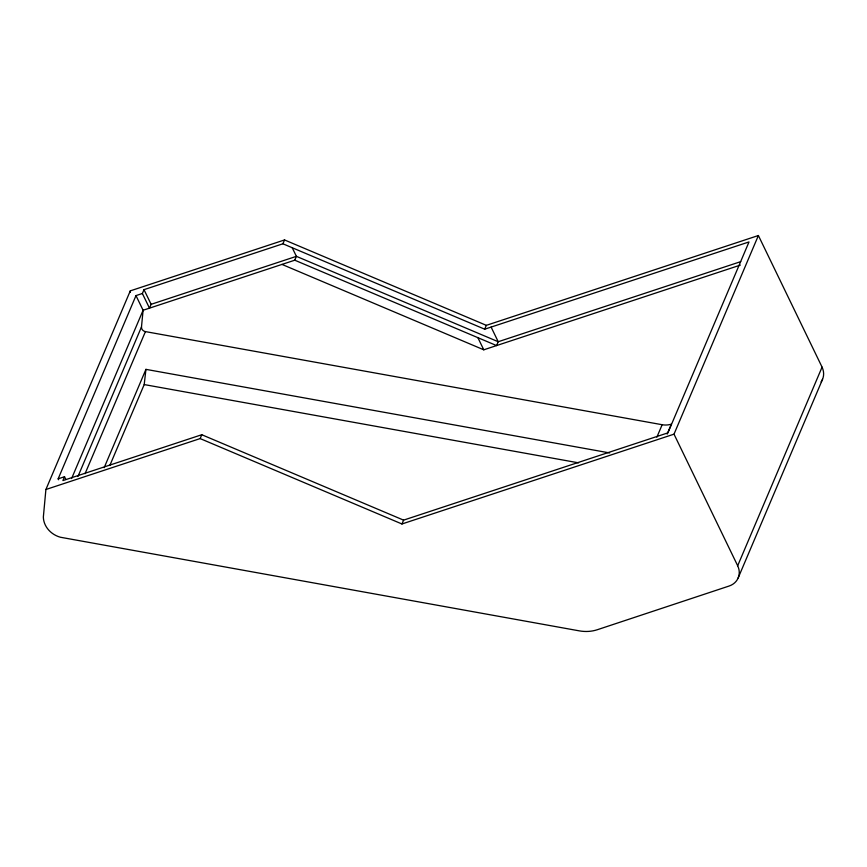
<?xml version="1.0" encoding="UTF-8"?>
<svg xmlns="http://www.w3.org/2000/svg" width="867" height="867" viewBox="0 0 867 867"><rect width="100%" height="100%" fill="white"/><g stroke="black" fill="none" stroke-linecap="round" stroke-linejoin="round"><path stroke-width="1.3" d="M45.897 489.508L43.35 517.014A21.762 19.052 23 0 0 60.43 537.247L579.308 630.862A35.363 30.952 23 0 0 597.396 629.702L729.114 586.027A17.763 15.552 23 0 0 737.665 565.772L822.068 367.12L758.387 235.521L486.344 325.342L284.539 239.942L130.288 290.868L45.897 489.508L200.147 438.583L401.952 523.982L674.006 434.161L758.387 235.521M130.126 292.461L130.288 290.868M77.943 476.514L141.484 326.935L143.098 310.256L135.989 295.604L142.372 293.501L144.009 289.654L282.902 243.79L484.707 329.2L749.012 241.936L667.893 432.871L403.588 520.135L201.783 434.725L62.89 480.589L64.526 476.731L65.859 479.473M109.838 465.46L144.204 384.569L145.938 369.364L609.631 452.932M58.598 479.754L58.154 478.833L135.989 295.604M71.603 478.53L143.098 310.256L294.758 260.198L496.574 345.575L740.342 265.096M85.053 473.696L145.428 331.606A4.465 3.901 23 0 1 141.494 326.935M104.17 467.671L145.938 369.364M200.147 438.583L201.783 434.725M282.902 243.79L284.539 239.942M294.758 260.198L296.395 256.339L292.222 247.745M401.952 523.982L403.588 520.135M484.707 329.2L486.344 325.342M656.861 437.185L662.16 424.722A18.044 15.801 23 0 0 671.383 424.126L667.146 434.096M738.175 577.921L822.566 379.28M740.711 261.65L498.211 341.728L296.395 256.339L151.118 304.317L149.482 308.153L142.372 293.501M58.154 478.833L64.526 476.731M281.959 264.402L483.775 349.813L496.574 345.575L498.211 341.728L491.112 327.087M145.428 331.606L662.16 424.722M144.204 384.569L578.592 462.848M674.006 434.161L737.687 565.761M477.89 337.675L483.775 349.813M144.009 289.654L151.118 304.317M822.046 367.131A17.763 15.552 23 0 1 821.092 381.892"/></g></svg>
